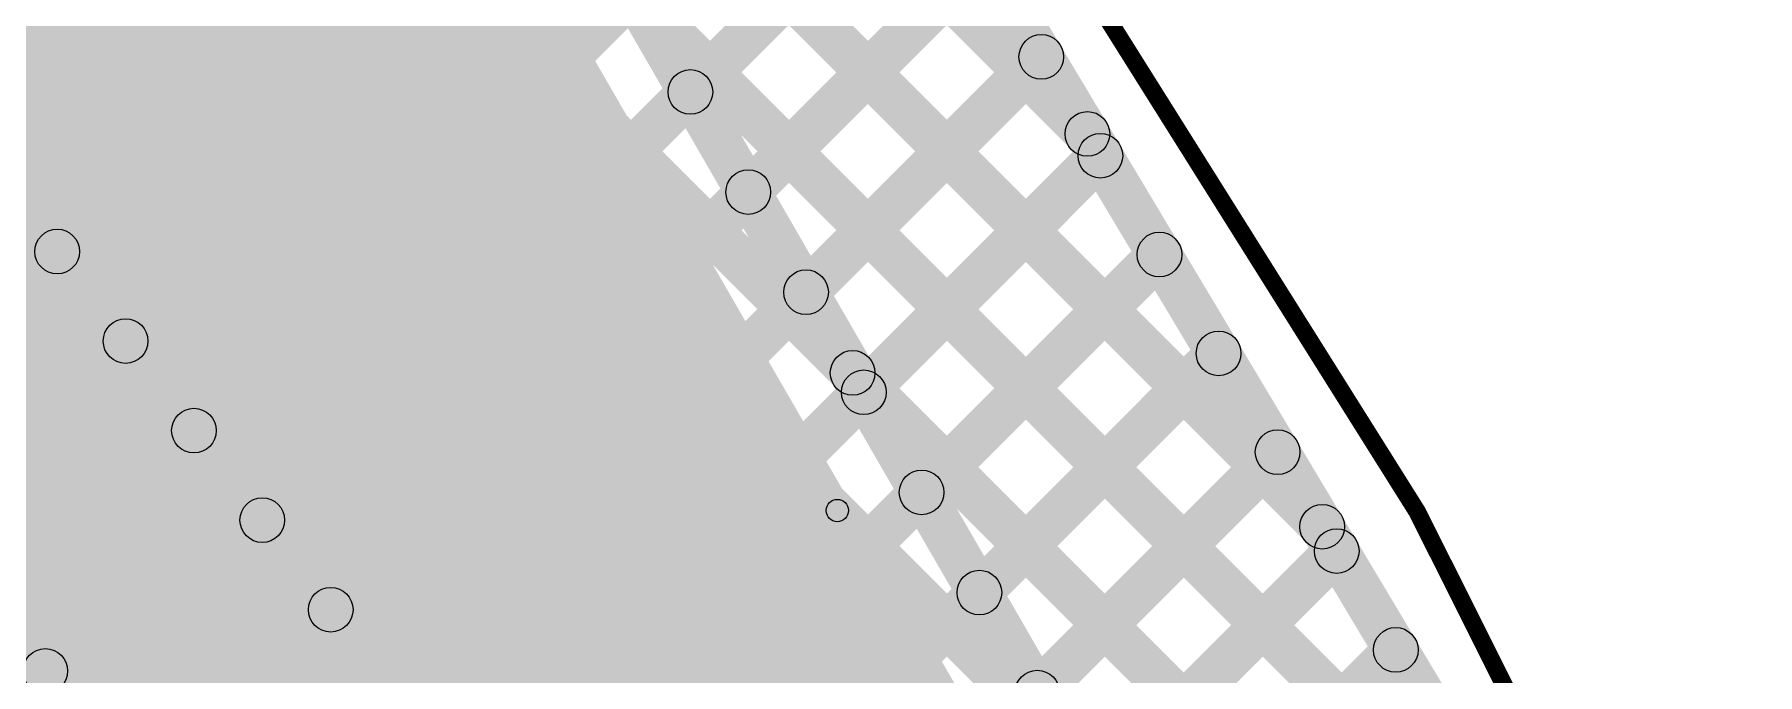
# Model space of a CAD drawing. Header units: millimetres. Extents: x 1.49 to 4.64, y 4.45 to 5.86.
# Drawn here: x 4.2581 to 4.6439, y 4.9413 to 5.0846 of the extents above; entities that cross this region are included whole.
import ezdxf

# ---------------------------------------------------------------- set-up
doc = ezdxf.new("R2010")
doc.units = ezdxf.units.MM
doc.header["$MEASUREMENT"] = 0
for name, color, linetype in [('BottomLayer', 5, 'Continuous'), ('Mechanical2', 216, 'Continuous'), ('TopLayer', 1, 'Continuous'), ('TopOverlay', 2, 'Continuous'), ('TopPaste', 8, 'Continuous'), ('TopSolder', 216, 'Continuous')]:
    doc.layers.add(name, color=color, linetype=linetype)

# ---------------------------------------------------------------- blocks, each defined once
blk = doc.blocks.new('W_____LED_11')
at = {"layer": 'TopLayer'}
for points in [[(-0.06526, 0.04685), (-0.02195, 0.04685), (-0.02195, -0.04685), (-0.06526, -0.04685)], [(-0.00226, 0.04685), (0.08947, 0.04685), (0.08947, -0.04685), (-0.00226, -0.04685)]]:
    blk.add_hatch(color=1, dxfattribs=at).paths.add_polyline_path(points)
at = {"layer": 'TopOverlay'}
h = blk.add_hatch(color=2, dxfattribs=at)
edge = h.paths.add_edge_path()
edge.add_arc((-0.069, 0.051), 0.0025, 0, 360)
h = blk.add_hatch(color=2, dxfattribs=at)
edge = h.paths.add_edge_path()
edge.add_arc((-0.069, 0.051), 0.0025, 0, 360)
for points in [[(-0.0665, -0.051), (-0.0715, -0.051), (-0.0715, 0.051), (-0.0665, 0.051)], [(-0.069, 0.0485), (-0.069, 0.0535), (0.094, 0.0535), (0.094, 0.0485)], [(0.134, 0.05301), (0.091, 0.05301), (0.091, -0.05299), (0.134, -0.05299)], [(-0.069, -0.0535), (-0.069, -0.0485), (0.094, -0.0485), (0.094, -0.0535)]]:
    blk.add_hatch(color=2, dxfattribs=at).paths.add_polyline_path(points)
h = blk.add_hatch(color=2, dxfattribs=at)
edge = h.paths.add_edge_path()
edge.add_arc((0.094, 0.051), 0.0025, 0, 360)
h = blk.add_hatch(color=2, dxfattribs=at)
edge = h.paths.add_edge_path()
edge.add_arc((-0.069, -0.051), 0.0025, 0, 360)
h = blk.add_hatch(color=2, dxfattribs=at)
edge = h.paths.add_edge_path()
edge.add_arc((-0.069, -0.051), 0.0025, 0, 360)
h = blk.add_hatch(color=2, dxfattribs=at)
edge = h.paths.add_edge_path()
edge.add_arc((0.094, -0.051), 0.0025, 0, 360)
at = {"layer": 'TopPaste'}
for points in [[(-0.06526, 0.04685), (-0.02195, 0.04685), (-0.02195, -0.04685), (-0.06526, -0.04685)], [(-0.00226, 0.04685), (0.08947, 0.04685), (0.08947, -0.04685), (-0.00226, -0.04685)]]:
    blk.add_hatch(color=8, dxfattribs=at).paths.add_polyline_path(points)
at = {"layer": 'TopSolder'}
for points in [[(-0.06926, 0.05085), (-0.01795, 0.05085), (-0.01795, -0.05085), (-0.06926, -0.05085)], [(-0.00626, 0.05085), (0.09347, 0.05085), (0.09347, -0.05085), (-0.00626, -0.05085)]]:
    blk.add_hatch(color=216, dxfattribs=at).paths.add_polyline_path(points)
at = {"layer": 'TopOverlay'}
for centre in [(-0.069, 0.051), (-0.069, 0.051), (0.094, 0.051), (-0.069, -0.051), (-0.069, -0.051), (0.094, -0.051)]:
    blk.add_circle(centre, 0.0025, dxfattribs=at)

msp = doc.modelspace()

# ---------------------------------------------------------------- hatches: boundary and pattern name
at = {"layer": 'BottomLayer'}
for points in [[(3.69572, 5.71198), (3.70279, 5.71905), (4.62451, 4.79733), (4.61744, 4.79026)], [(3.75672, 5.68634), (3.76379, 5.69341), (4.62342, 4.83378), (4.61635, 4.82671)], [(3.82743, 5.65098), (3.8345, 5.65805), (4.59128, 4.90128), (4.58421, 4.89421)], [(3.89814, 5.61562), (3.90522, 5.6227), (4.54998, 4.97793), (4.54291, 4.97086)], [(3.99005, 5.55907), (3.99712, 5.56614), (4.4974, 5.06587), (4.49032, 5.0588)], [(3.96954, 5.40281), (3.97661, 5.40988), (4.6255, 4.76099), (4.61843, 4.75392)], [(4.1597, 5.23041), (4.2003, 5.25959), (4.57414, 4.73954), (4.53354, 4.71036)], [(4.10785, 5.2312), (4.1158, 5.23727), (4.53576, 4.68731), (4.52782, 4.68124)], [(4.11473, 5.22226), (4.1218, 5.22933), (4.62648, 4.72466), (4.61941, 4.71759)], [(4.06013, 5.19483), (4.09987, 5.22517), (4.51987, 4.67517), (4.48013, 4.64483)], [(4.25142, 5.05252), (4.24435, 5.05959), (4.39106, 5.2063), (4.39813, 5.19923)], [(4.26673, 5.03248), (4.25966, 5.03955), (4.40635, 5.18625), (4.41343, 5.17917)], [(4.28204, 5.01243), (4.27497, 5.0195), (4.42165, 5.16619), (4.42873, 5.15912)], [(4.29734, 4.99238), (4.29027, 4.99945), (4.43695, 5.14613), (4.44403, 5.13906)], [(4.31265, 4.97234), (4.30558, 4.97941), (4.45225, 5.12608), (4.45933, 5.11901)], [(4.46107, 5.10743), (4.46965, 5.11257), (4.57429, 4.93757), (4.56571, 4.93243)], [(4.32796, 4.95229), (4.32089, 4.95936), (4.46678, 5.10525), (4.47385, 5.09818)], [(4.34327, 4.93224), (4.3362, 4.93931), (4.48001, 5.08312), (4.48708, 5.07605)], [(4.22895, 5.07268), (4.23602, 5.07975), (4.56671, 4.74907), (4.55964, 4.742)], [(4.35858, 4.9122), (4.35151, 4.91927), (4.49324, 5.061), (4.50031, 5.05393)], [(4.37389, 4.89215), (4.36682, 4.89922), (4.50647, 5.03887), (4.51354, 5.0318)], [(4.3892, 4.8721), (4.38212, 4.87917), (4.5197, 5.01675), (4.52677, 5.00968)], [(4.4045, 4.85206), (4.39743, 4.85913), (4.53293, 4.99462), (4.54, 4.98755)], [(4.41981, 4.83201), (4.41274, 4.83908), (4.54616, 4.9725), (4.55323, 4.96542)], [(4.43512, 4.81196), (4.42805, 4.81903), (4.55939, 4.95037), (4.56646, 4.9433)]]:
    msp.add_hatch(color=5, dxfattribs=at).paths.add_polyline_path(points)
h = msp.add_hatch(color=5, dxfattribs=at)
edge = h.paths.add_edge_path()
edge.add_arc((4.48354, 5.07959), 0.005, 0, 360)
h = msp.add_hatch(color=5, dxfattribs=at)
edge = h.paths.add_edge_path()
edge.add_arc((4.49386, 5.06234), 0.005, 0, 360)
h = msp.add_hatch(color=5, dxfattribs=at)
edge = h.paths.add_edge_path()
edge.add_arc((4.49677, 5.05746), 0.005, 0, 360)
h = msp.add_hatch(color=5, dxfattribs=at)
edge = h.paths.add_edge_path()
edge.add_arc((4.26319, 5.03601), 0.005, 0, 360)
h = msp.add_hatch(color=5, dxfattribs=at)
edge = h.paths.add_edge_path()
edge.add_arc((4.51, 5.03534), 0.005, 0, 360)
h = msp.add_hatch(color=5, dxfattribs=at)
edge = h.paths.add_edge_path()
edge.add_arc((4.2785, 5.01597), 0.005, 0, 360)
h = msp.add_hatch(color=5, dxfattribs=at)
edge = h.paths.add_edge_path()
edge.add_arc((4.52323, 5.01321), 0.005, 0, 360)
h = msp.add_hatch(color=5, dxfattribs=at)
edge = h.paths.add_edge_path()
edge.add_arc((4.29381, 4.99592), 0.005, 0, 360)
h = msp.add_hatch(color=5, dxfattribs=at)
edge = h.paths.add_edge_path()
edge.add_arc((4.53646, 4.99109), 0.005, 0, 360)
h = msp.add_hatch(color=5, dxfattribs=at)
edge = h.paths.add_edge_path()
edge.add_arc((4.30912, 4.97587), 0.005, 0, 360)
h = msp.add_hatch(color=5, dxfattribs=at)
edge = h.paths.add_edge_path()
edge.add_arc((4.54644, 4.9744), 0.005, 0, 360)
h = msp.add_hatch(color=5, dxfattribs=at)
edge = h.paths.add_edge_path()
edge.add_arc((4.54969, 4.96896), 0.005, 0, 360)
h = msp.add_hatch(color=5, dxfattribs=at)
edge = h.paths.add_edge_path()
edge.add_arc((4.32443, 4.95582), 0.005, 0, 360)
h = msp.add_hatch(color=5, dxfattribs=at)
edge = h.paths.add_edge_path()
edge.add_arc((4.56292, 4.94683), 0.005, 0, 360)
at = {"layer": 'TopLayer'}
for points in [[(3.73686, 5.45871), (3.74393, 5.46578), (4.26408, 4.94564), (4.25701, 4.93857)], [(4.27063, 5.29444), (4.27929, 5.29944), (4.48993, 4.9346), (4.48127, 4.9296)], [(4.32663, 4.85764), (4.46511, 4.93759), (4.26947, 5.27645), (4.13099, 5.1965)], [(4.29287, 5.25625), (4.29994, 5.26333), (4.4974, 5.06587), (4.49032, 5.0588)], [(4.11164, 5.19), (4.1203, 5.195), (4.32547, 4.83965), (4.31681, 4.83465)], [(4.34117, 5.1726), (4.34824, 5.17967), (4.54998, 4.97793), (4.54291, 4.97086)], [(4.40852, 5.0682), (4.40144, 5.07527), (4.45225, 5.12608), (4.45933, 5.11901)], [(4.46107, 5.10743), (4.46965, 5.11257), (4.57429, 4.93757), (4.56571, 4.93243)], [(4.42146, 5.04578), (4.41438, 5.05285), (4.46678, 5.10525), (4.47385, 5.09818)], [(4.38946, 5.08895), (4.39653, 5.09602), (4.59128, 4.90128), (4.58421, 4.89421)], [(4.4344, 5.02337), (4.42733, 5.03044), (4.48001, 5.08312), (4.48708, 5.07605)], [(4.44734, 5.00095), (4.44027, 5.00803), (4.49324, 5.061), (4.50031, 5.05393)], [(4.46028, 4.97854), (4.45321, 4.98561), (4.50647, 5.03887), (4.51354, 5.0318)], [(4.47322, 4.95613), (4.46615, 4.9632), (4.5197, 5.01675), (4.52677, 5.00968)], [(4.43776, 5.0053), (4.44483, 5.01237), (4.62342, 4.83378), (4.61635, 4.82671)], [(4.48616, 4.93371), (4.47909, 4.94078), (4.53293, 4.99462), (4.54, 4.98755)], [(4.32577, 4.73797), (4.3187, 4.74504), (4.54616, 4.9725), (4.55323, 4.96542)], [(4.33957, 4.71641), (4.3325, 4.72348), (4.55939, 4.95037), (4.56646, 4.9433)]]:
    msp.add_hatch(color=1, dxfattribs=at).paths.add_polyline_path(points)
h = msp.add_hatch(color=1, dxfattribs=at)
edge = h.paths.add_edge_path()
edge.add_arc((4.48354, 5.07959), 0.005, 0, 360)
h = msp.add_hatch(color=1, dxfattribs=at)
edge = h.paths.add_edge_path()
edge.add_arc((4.40498, 5.07173), 0.005, 0, 360)
h = msp.add_hatch(color=1, dxfattribs=at)
edge = h.paths.add_edge_path()
edge.add_arc((4.49386, 5.06234), 0.005, 0, 360)
h = msp.add_hatch(color=1, dxfattribs=at)
edge = h.paths.add_edge_path()
edge.add_arc((4.49677, 5.05746), 0.005, 0, 360)
h = msp.add_hatch(color=1, dxfattribs=at)
edge = h.paths.add_edge_path()
edge.add_arc((4.41792, 5.04932), 0.005, 0, 360)
h = msp.add_hatch(color=1, dxfattribs=at)
edge = h.paths.add_edge_path()
edge.add_arc((4.51, 5.03534), 0.005, 0, 360)
h = msp.add_hatch(color=1, dxfattribs=at)
edge = h.paths.add_edge_path()
edge.add_arc((4.43086, 5.0269), 0.005, 0, 360)
h = msp.add_hatch(color=1, dxfattribs=at)
edge = h.paths.add_edge_path()
edge.add_arc((4.52323, 5.01321), 0.005, 0, 360)
h = msp.add_hatch(color=1, dxfattribs=at)
edge = h.paths.add_edge_path()
edge.add_arc((4.44129, 5.00884), 0.005, 0, 360)
h = msp.add_hatch(color=1, dxfattribs=at)
edge = h.paths.add_edge_path()
edge.add_arc((4.4438, 5.00449), 0.005, 0, 360)
h = msp.add_hatch(color=1, dxfattribs=at)
edge = h.paths.add_edge_path()
edge.add_arc((4.53646, 4.99109), 0.005, 0, 360)
h = msp.add_hatch(color=1, dxfattribs=at)
edge = h.paths.add_edge_path()
edge.add_arc((4.45674, 4.98208), 0.005, 0, 360)
h = msp.add_hatch(color=1, dxfattribs=at)
edge = h.paths.add_edge_path()
edge.add_arc((4.54644, 4.9744), 0.005, 0, 360)
h = msp.add_hatch(color=1, dxfattribs=at)
edge = h.paths.add_edge_path()
edge.add_arc((4.54969, 4.96896), 0.005, 0, 360)
h = msp.add_hatch(color=1, dxfattribs=at)
edge = h.paths.add_edge_path()
edge.add_arc((4.46968, 4.95966), 0.005, 0, 360)
h = msp.add_hatch(color=1, dxfattribs=at)
edge = h.paths.add_edge_path()
edge.add_arc((4.56292, 4.94683), 0.005, 0, 360)
h = msp.add_hatch(color=1, dxfattribs=at)
edge = h.paths.add_edge_path()
edge.add_arc((4.26054, 4.9421), 0.005, 0, 360)
h = msp.add_hatch(color=1, dxfattribs=at)
edge = h.paths.add_edge_path()
edge.add_arc((4.48263, 4.93725), 0.005, 0, 360)

# ---------------------------------------------------------------- linework, layer by layer
at = {"layer": 'BottomLayer'}
for centre in [(4.48354, 5.07959), (4.49386, 5.06234), (4.49677, 5.05746), (4.26319, 5.03601), (4.51, 5.03534), (4.2785, 5.01597), (4.52323, 5.01321), (4.29381, 4.99592), (4.53646, 4.99109), (4.30912, 4.97587), (4.54644, 4.9744), (4.54969, 4.96896), (4.32443, 4.95582), (4.56292, 4.94683)]:
    msp.add_circle(centre, 0.005, dxfattribs=at)
at = {"layer": 'Mechanical2', "const_width": 0.00394}
msp.add_lwpolyline([(1.49178, 4.82969, -0.650988), (4.64195, 4.82969)], format="xyb", dxfattribs=at)
at = {"layer": 'TopLayer'}
for centre in [(4.48354, 5.07959), (4.40498, 5.07173), (4.49386, 5.06234), (4.49677, 5.05746), (4.41792, 5.04932), (4.51, 5.03534), (4.43086, 5.0269), (4.52323, 5.01321), (4.44129, 5.00884), (4.4438, 5.00449), (4.53646, 4.99109), (4.45674, 4.98208), (4.54644, 4.9744), (4.54969, 4.96896), (4.46968, 4.95966), (4.56292, 4.94683), (4.26054, 4.9421), (4.48263, 4.93725)]:
    msp.add_circle(centre, 0.005, dxfattribs=at)

# ---------------------------------------------------------------- block references
at = {"rotation": 300.0000000000001}
msp.add_blockref('W_____LED_11', (4.4282, 4.89276), dxfattribs=at)

doc.saveas('drawing.dxf')
